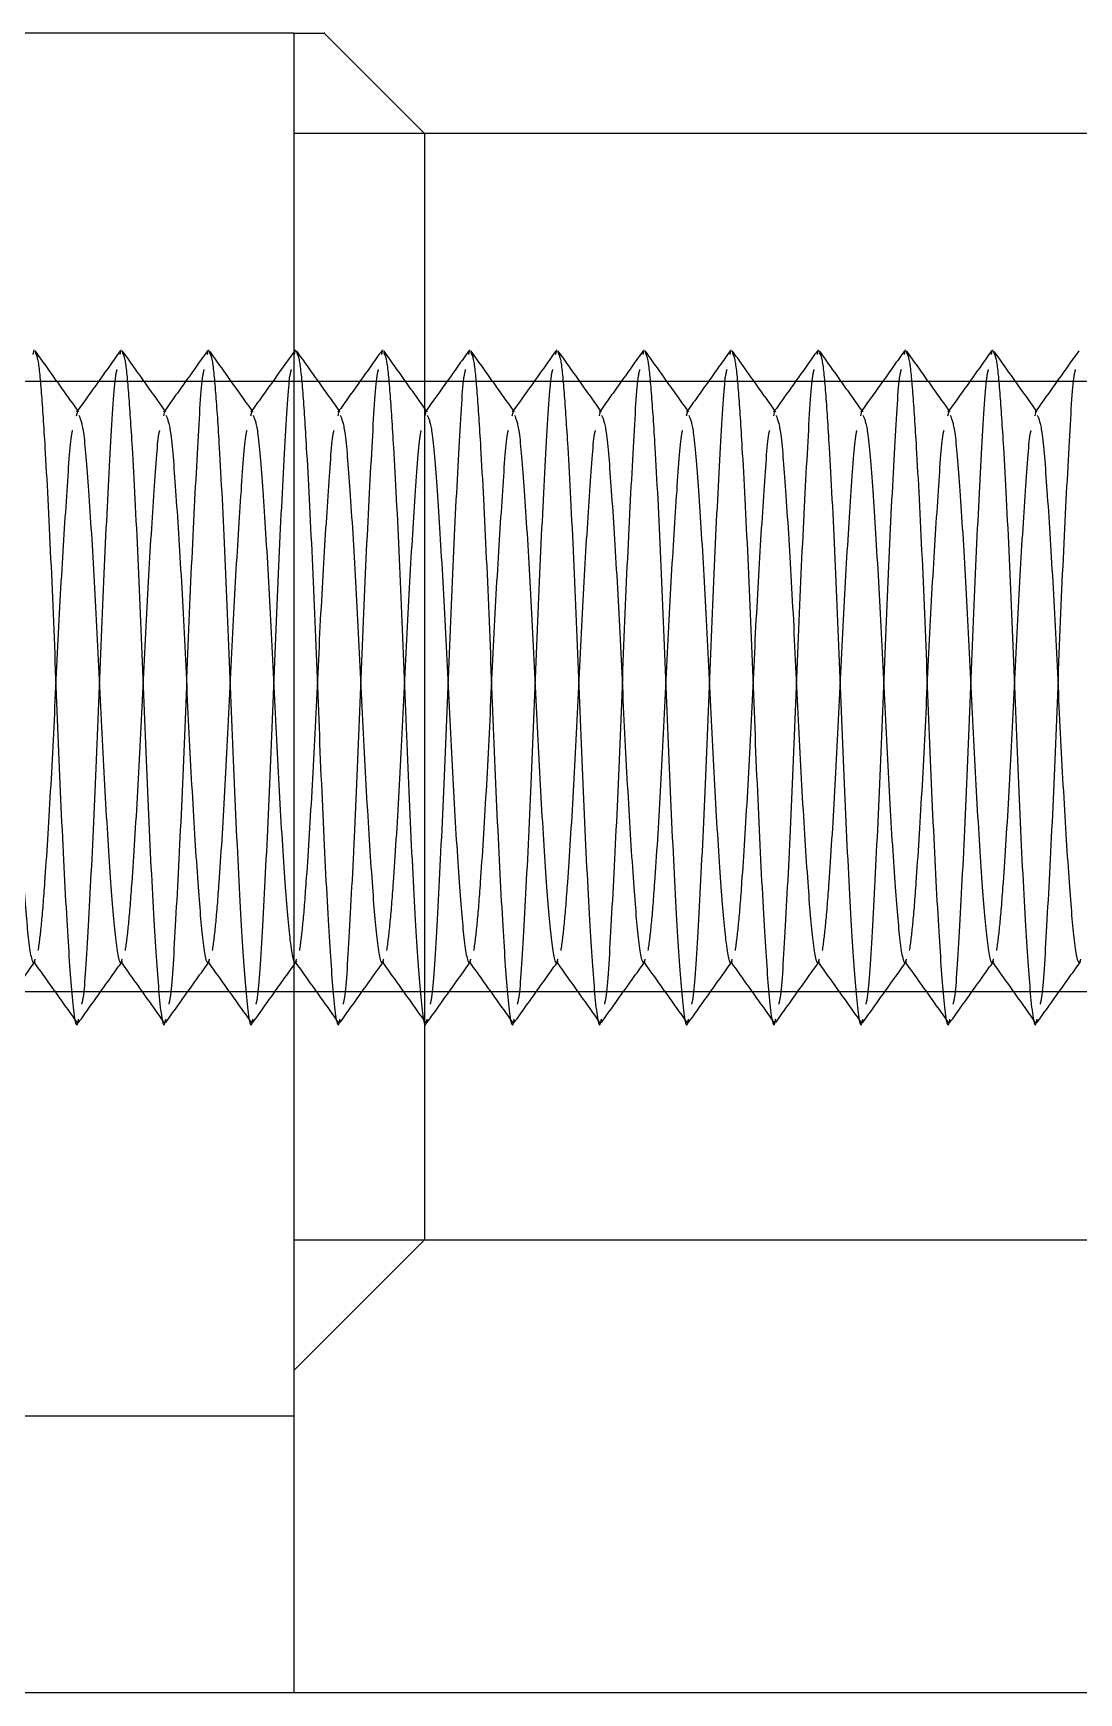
# Model space of a CAD drawing. Header units: metres. Extents: x 0 to 21025, y 0 to 14850.
# Drawn here: x 2920.56 to 2944.56, y 9336.15 to 9374.25 of the extents above; entities that cross this region are included whole.
import ezdxf

# ---------------------------------------------------------------- set-up
doc = ezdxf.new("R2010")
doc.units = ezdxf.units.M
doc.header["$LTSCALE"] = 25
doc.linetypes.add('HIDDEN2', pattern=[4.7625, 3.175, -1.5875])
doc.layers.add('SL4', color=4, linetype='Continuous')
doc.layers.add('ST1', color=7, linetype='HIDDEN2')

msp = doc.modelspace()

# ---------------------------------------------------------------- linework, layer by layer
at = {"layer": 'SL4'}
for p, q in [((2926.543, 9374.249), (2920.193, 9374.249)), ((2926.543, 9374.249), (2926.543, 9342.499)), ((2929.543, 9371.949), (2927.243, 9374.249)), ((2950.543, 9371.949), (2929.543, 9371.949)), ((2929.543, 9371.949), (2929.543, 9346.549)), ((2926.564, 9366.957), (2926.543, 9366.927)), ((2926.543, 9352.848), (2926.588, 9352.911)), ((2926.543, 9343.549), (2929.543, 9346.549)), ((2929.543, 9346.549), (2950.543, 9346.549)), ((2926.543, 9342.499), (2920.193, 9342.499)), ((2926.543, 9342.499), (2926.543, 9336.149)), ((3543.761, 9336.149), (2593.759, 9336.149))]:
    msp.add_line(p, q, dxfattribs=at)
msp.add_open_spline([(2926.543, 9374.249), (2926.727, 9374.249), (2927.1, 9374.249), (2927.301, 9374.249), (2927.241, 9374.249), (2927.24, 9374.249)], degree=3, knots=[0, 0, 0, 0, 0.490595, 0.990835, 1, 1, 1, 1], dxfattribs=at)
at = {"layer": 'ST1'}
for p, q in [((2929.543, 9371.949), (2926.543, 9371.949)), ((2929.543, 9371.949), (2926.543, 9371.949)), ((2920.564, 9366.869), (2920.587, 9366.976)), ((2922.564, 9366.869), (2922.587, 9366.976)), ((2924.564, 9366.869), (2924.587, 9366.976)), ((2926.564, 9366.869), (2926.587, 9366.976)), ((2928.564, 9366.869), (2928.587, 9366.976)), ((2930.564, 9366.869), (2930.587, 9366.976)), ((2932.564, 9366.869), (2932.587, 9366.976)), ((2934.564, 9366.869), (2934.587, 9366.976)), ((2936.564, 9366.869), (2936.587, 9366.976)), ((2938.564, 9366.869), (2938.587, 9366.976)), ((2940.564, 9366.869), (2940.587, 9366.976)), ((2942.564, 9366.869), (2942.587, 9366.976)), ((2926.543, 9366.249), (2920.193, 9366.249)), ((2951.543, 9366.249), (2926.543, 9366.249)), ((2921.561, 9365.468), (2921.587, 9365.57)), ((2923.561, 9365.468), (2923.587, 9365.57)), ((2925.561, 9365.468), (2925.587, 9365.57)), ((2927.561, 9365.468), (2927.587, 9365.57)), ((2929.561, 9365.468), (2929.587, 9365.57)), ((2931.561, 9365.468), (2931.587, 9365.57)), ((2933.561, 9365.468), (2933.587, 9365.57)), ((2935.561, 9365.468), (2935.587, 9365.57)), ((2937.561, 9365.468), (2937.587, 9365.57)), ((2939.561, 9365.468), (2939.587, 9365.57)), ((2941.561, 9365.468), (2941.587, 9365.57)), ((2943.561, 9365.468), (2943.587, 9365.57)), ((2926.588, 9352.911), (2926.612, 9352.944)), ((2920.193, 9352.249), (2926.543, 9352.249)), ((2926.543, 9352.249), (2951.543, 9352.249)), ((2926.543, 9346.549), (2929.543, 9346.549)), ((2926.543, 9346.549), (2929.543, 9346.549))]:
    msp.add_line(p, q, dxfattribs=at)
for points, knots in [([(2921.612, 9365.553), (2921.445, 9365.787), (2921.11, 9366.256), (2920.776, 9366.726), (2920.609, 9366.96)], [0, 0, 0, 0, 0.499958, 1, 1, 1, 1]), ([(2920.609, 9366.917), (2920.628, 9366.883), (2920.678, 9366.794), (2920.75, 9366.066), (2920.844, 9364.612), (2920.967, 9362.285), (2921.087, 9359.248), (2921.208, 9356.215), (2921.344, 9353.627), (2921.457, 9351.994), (2921.551, 9351.321), (2921.6, 9351.578), (2921.607, 9351.612)], [0, 0, 0, 0, 0.055573, 0.142553, 0.229074, 0.356478, 0.480628, 0.604778, 0.732181, 0.854555, 0.980855, 1, 1, 1, 1]), ([(2922.564, 9366.957), (2922.397, 9366.722), (2922.062, 9366.252), (2921.727, 9365.783), (2921.559, 9365.548)], [0, 0, 0, 0, 0.5000892, 1, 1, 1, 1]), ([(2923.612, 9365.553), (2923.445, 9365.787), (2923.11, 9366.256), (2922.776, 9366.726), (2922.609, 9366.96)], [0, 0, 0, 0, 0.499958, 1, 1, 1, 1]), ([(2922.609, 9366.917), (2922.628, 9366.883), (2922.678, 9366.794), (2922.75, 9366.066), (2922.844, 9364.612), (2922.967, 9362.285), (2923.087, 9359.248), (2923.208, 9356.215), (2923.344, 9353.627), (2923.457, 9351.994), (2923.551, 9351.321), (2923.6, 9351.578), (2923.607, 9351.612)], [0, 0, 0, 0, 0.055573, 0.142553, 0.229074, 0.356478, 0.480628, 0.604778, 0.732181, 0.854555, 0.980855, 1, 1, 1, 1]), ([(2924.564, 9366.957), (2924.397, 9366.722), (2924.062, 9366.252), (2923.727, 9365.783), (2923.559, 9365.548)], [0, 0, 0, 0, 0.500089, 1, 1, 1, 1]), ([(2925.612, 9365.553), (2925.445, 9365.787), (2925.11, 9366.256), (2924.776, 9366.726), (2924.609, 9366.96)], [0, 0, 0, 0, 0.4999583, 1, 1, 1, 1]), ([(2924.609, 9366.917), (2924.628, 9366.883), (2924.678, 9366.794), (2924.75, 9366.066), (2924.844, 9364.612), (2924.967, 9362.285), (2925.087, 9359.248), (2925.208, 9356.215), (2925.344, 9353.627), (2925.457, 9351.994), (2925.551, 9351.321), (2925.6, 9351.578), (2925.607, 9351.612)], [0, 0, 0, 0, 0.055573, 0.142553, 0.229074, 0.356478, 0.480628, 0.604778, 0.732181, 0.854555, 0.980855, 1, 1, 1, 1]), ([(2926.543, 9366.927), (2926.383, 9366.702), (2926.055, 9366.242), (2925.727, 9365.783), (2925.559, 9365.548)], [0, 0, 0, 0, 0.489208, 1, 1, 1, 1]), ([(2927.612, 9365.553), (2927.445, 9365.787), (2927.11, 9366.256), (2926.776, 9366.726), (2926.609, 9366.96)], [0, 0, 0, 0, 0.4999583, 1, 1, 1, 1]), ([(2926.609, 9366.917), (2926.628, 9366.883), (2926.678, 9366.794), (2926.75, 9366.066), (2926.844, 9364.612), (2926.967, 9362.285), (2927.087, 9359.248), (2927.208, 9356.215), (2927.344, 9353.627), (2927.457, 9351.994), (2927.551, 9351.321), (2927.6, 9351.578), (2927.607, 9351.612)], [0, 0, 0, 0, 0.055573, 0.142553, 0.229074, 0.356478, 0.480628, 0.604778, 0.732181, 0.854555, 0.980855, 1, 1, 1, 1]), ([(2928.564, 9366.957), (2928.397, 9366.722), (2928.062, 9366.252), (2927.727, 9365.783), (2927.559, 9365.548)], [0, 0, 0, 0, 0.500089, 1, 1, 1, 1]), ([(2929.612, 9365.553), (2929.445, 9365.787), (2929.11, 9366.256), (2928.776, 9366.726), (2928.609, 9366.96)], [0, 0, 0, 0, 0.4999583, 1, 1, 1, 1]), ([(2928.609, 9366.917), (2928.628, 9366.883), (2928.678, 9366.794), (2928.75, 9366.066), (2928.844, 9364.612), (2928.967, 9362.285), (2929.087, 9359.248), (2929.208, 9356.215), (2929.344, 9353.627), (2929.457, 9351.994), (2929.551, 9351.321), (2929.6, 9351.578), (2929.607, 9351.612)], [0, 0, 0, 0, 0.055573, 0.142553, 0.229074, 0.356478, 0.480628, 0.604778, 0.732181, 0.854555, 0.980855, 1, 1, 1, 1]), ([(2930.564, 9366.957), (2930.397, 9366.722), (2930.062, 9366.252), (2929.727, 9365.783), (2929.559, 9365.548)], [0, 0, 0, 0, 0.500089, 1, 1, 1, 1]), ([(2931.612, 9365.553), (2931.445, 9365.787), (2931.11, 9366.256), (2930.776, 9366.726), (2930.609, 9366.96)], [0, 0, 0, 0, 0.499958, 1, 1, 1, 1]), ([(2930.609, 9366.917), (2930.628, 9366.883), (2930.678, 9366.794), (2930.75, 9366.066), (2930.844, 9364.612), (2930.967, 9362.285), (2931.087, 9359.248), (2931.208, 9356.215), (2931.344, 9353.627), (2931.457, 9351.994), (2931.551, 9351.321), (2931.6, 9351.578), (2931.607, 9351.612)], [0, 0, 0, 0, 0.055573, 0.142553, 0.229074, 0.356478, 0.480628, 0.604778, 0.732181, 0.854555, 0.980855, 1, 1, 1, 1]), ([(2932.564, 9366.957), (2932.397, 9366.722), (2932.062, 9366.252), (2931.727, 9365.783), (2931.559, 9365.548)], [0, 0, 0, 0, 0.5000892, 1, 1, 1, 1]), ([(2933.612, 9365.553), (2933.445, 9365.787), (2933.11, 9366.256), (2932.776, 9366.726), (2932.609, 9366.96)], [0, 0, 0, 0, 0.4999583, 1, 1, 1, 1]), ([(2932.609, 9366.917), (2932.628, 9366.883), (2932.678, 9366.794), (2932.75, 9366.066), (2932.844, 9364.612), (2932.967, 9362.285), (2933.087, 9359.248), (2933.208, 9356.215), (2933.344, 9353.627), (2933.457, 9351.994), (2933.551, 9351.321), (2933.6, 9351.578), (2933.607, 9351.612)], [0, 0, 0, 0, 0.055573, 0.142553, 0.229074, 0.356478, 0.480628, 0.604778, 0.732181, 0.854555, 0.980855, 1, 1, 1, 1]), ([(2934.564, 9366.957), (2934.397, 9366.722), (2934.062, 9366.252), (2933.727, 9365.783), (2933.559, 9365.548)], [0, 0, 0, 0, 0.500089, 1, 1, 1, 1]), ([(2935.612, 9365.553), (2935.445, 9365.787), (2935.11, 9366.256), (2934.776, 9366.726), (2934.609, 9366.96)], [0, 0, 0, 0, 0.499958, 1, 1, 1, 1]), ([(2934.609, 9366.917), (2934.628, 9366.883), (2934.678, 9366.794), (2934.75, 9366.066), (2934.844, 9364.612), (2934.967, 9362.285), (2935.087, 9359.248), (2935.208, 9356.215), (2935.344, 9353.627), (2935.457, 9351.994), (2935.551, 9351.321), (2935.6, 9351.578), (2935.607, 9351.612)], [0, 0, 0, 0, 0.055573, 0.142553, 0.229074, 0.356478, 0.480628, 0.604778, 0.732181, 0.854555, 0.980855, 1, 1, 1, 1]), ([(2936.564, 9366.957), (2936.397, 9366.722), (2936.062, 9366.252), (2935.727, 9365.783), (2935.559, 9365.548)], [0, 0, 0, 0, 0.5000892, 1, 1, 1, 1]), ([(2937.612, 9365.553), (2937.445, 9365.787), (2937.11, 9366.256), (2936.776, 9366.726), (2936.609, 9366.96)], [0, 0, 0, 0, 0.499958, 1, 1, 1, 1]), ([(2936.609, 9366.917), (2936.628, 9366.883), (2936.678, 9366.794), (2936.75, 9366.066), (2936.844, 9364.612), (2936.967, 9362.285), (2937.087, 9359.248), (2937.208, 9356.215), (2937.344, 9353.627), (2937.457, 9351.994), (2937.551, 9351.321), (2937.6, 9351.578), (2937.607, 9351.612)], [0, 0, 0, 0, 0.055573, 0.142553, 0.229074, 0.356478, 0.480628, 0.604778, 0.732181, 0.854555, 0.980855, 1, 1, 1, 1]), ([(2938.564, 9366.957), (2938.397, 9366.722), (2938.062, 9366.252), (2937.727, 9365.783), (2937.559, 9365.548)], [0, 0, 0, 0, 0.5000892, 1, 1, 1, 1]), ([(2939.612, 9365.553), (2939.445, 9365.787), (2939.11, 9366.256), (2938.776, 9366.726), (2938.609, 9366.96)], [0, 0, 0, 0, 0.499958, 1, 1, 1, 1]), ([(2938.609, 9366.917), (2938.628, 9366.883), (2938.678, 9366.794), (2938.75, 9366.066), (2938.844, 9364.612), (2938.967, 9362.285), (2939.087, 9359.248), (2939.208, 9356.215), (2939.344, 9353.627), (2939.457, 9351.994), (2939.551, 9351.321), (2939.6, 9351.578), (2939.607, 9351.612)], [0, 0, 0, 0, 0.055573, 0.142553, 0.229074, 0.356478, 0.480628, 0.604778, 0.732181, 0.854555, 0.980855, 1, 1, 1, 1]), ([(2940.564, 9366.957), (2940.397, 9366.722), (2940.062, 9366.252), (2939.727, 9365.783), (2939.559, 9365.548)], [0, 0, 0, 0, 0.500089, 1, 1, 1, 1]), ([(2941.612, 9365.553), (2941.445, 9365.787), (2941.11, 9366.256), (2940.776, 9366.726), (2940.609, 9366.96)], [0, 0, 0, 0, 0.499958, 1, 1, 1, 1]), ([(2940.609, 9366.917), (2940.628, 9366.883), (2940.678, 9366.794), (2940.75, 9366.066), (2940.844, 9364.612), (2940.967, 9362.285), (2941.087, 9359.248), (2941.208, 9356.215), (2941.344, 9353.627), (2941.457, 9351.994), (2941.551, 9351.321), (2941.6, 9351.578), (2941.607, 9351.612)], [0, 0, 0, 0, 0.0555734, 0.1425526, 0.2290743, 0.3564777, 0.4806278, 0.604778, 0.7321813, 0.8545546, 0.980855, 1, 1, 1, 1]), ([(2942.564, 9366.957), (2942.397, 9366.722), (2942.062, 9366.252), (2941.727, 9365.783), (2941.559, 9365.548)], [0, 0, 0, 0, 0.500089, 1, 1, 1, 1]), ([(2943.612, 9365.553), (2943.445, 9365.787), (2943.11, 9366.256), (2942.776, 9366.726), (2942.609, 9366.96)], [0, 0, 0, 0, 0.499958, 1, 1, 1, 1]), ([(2942.609, 9366.917), (2942.628, 9366.883), (2942.678, 9366.794), (2942.75, 9366.066), (2942.844, 9364.612), (2942.967, 9362.285), (2943.087, 9359.248), (2943.208, 9356.215), (2943.344, 9353.627), (2943.457, 9351.994), (2943.551, 9351.321), (2943.6, 9351.578), (2943.607, 9351.612)], [0, 0, 0, 0, 0.0555734, 0.1425526, 0.2290743, 0.3564777, 0.4806278, 0.604778, 0.7321813, 0.8545546, 0.980855, 1, 1, 1, 1]), ([(2944.564, 9366.957), (2944.397, 9366.722), (2944.062, 9366.252), (2943.727, 9365.783), (2943.559, 9365.548)], [0, 0, 0, 0, 0.500089, 1, 1, 1, 1]), ([(2921.68, 9351.954), (2921.692, 9352), (2921.747, 9352.202), (2921.83, 9353.702), (2921.967, 9356.197), (2922.087, 9359.248), (2922.208, 9362.301), (2922.345, 9364.793), (2922.427, 9366.283), (2922.48, 9366.485), (2922.491, 9366.527)], [0, 0, 0, 0, 0.043096, 0.193298, 0.349673, 0.502056, 0.654439, 0.810815, 0.961016, 1, 1, 1, 1]), ([(2923.68, 9351.954), (2923.692, 9352), (2923.747, 9352.202), (2923.83, 9353.702), (2923.967, 9356.197), (2924.087, 9359.248), (2924.208, 9362.301), (2924.345, 9364.793), (2924.427, 9366.283), (2924.48, 9366.485), (2924.491, 9366.527)], [0, 0, 0, 0, 0.043096, 0.193298, 0.349673, 0.502056, 0.654439, 0.810815, 0.961016, 1, 1, 1, 1]), ([(2925.68, 9351.954), (2925.692, 9352), (2925.747, 9352.202), (2925.83, 9353.702), (2925.967, 9356.197), (2926.087, 9359.248), (2926.208, 9362.301), (2926.345, 9364.793), (2926.427, 9366.283), (2926.48, 9366.485), (2926.491, 9366.527)], [0, 0, 0, 0, 0.043096, 0.193298, 0.349673, 0.502056, 0.654439, 0.810815, 0.961016, 1, 1, 1, 1]), ([(2927.68, 9351.954), (2927.692, 9352), (2927.747, 9352.202), (2927.83, 9353.702), (2927.967, 9356.197), (2928.087, 9359.248), (2928.208, 9362.301), (2928.345, 9364.793), (2928.427, 9366.283), (2928.48, 9366.485), (2928.491, 9366.527)], [0, 0, 0, 0, 0.043096, 0.193298, 0.349673, 0.502056, 0.654439, 0.810815, 0.961016, 1, 1, 1, 1]), ([(2929.68, 9351.954), (2929.692, 9352), (2929.747, 9352.202), (2929.83, 9353.702), (2929.967, 9356.197), (2930.087, 9359.248), (2930.208, 9362.301), (2930.345, 9364.793), (2930.427, 9366.283), (2930.48, 9366.485), (2930.491, 9366.527)], [0, 0, 0, 0, 0.043096, 0.193298, 0.349673, 0.502056, 0.654439, 0.810815, 0.961016, 1, 1, 1, 1]), ([(2931.68, 9351.954), (2931.692, 9352), (2931.747, 9352.202), (2931.83, 9353.702), (2931.967, 9356.197), (2932.087, 9359.248), (2932.208, 9362.301), (2932.345, 9364.793), (2932.427, 9366.283), (2932.48, 9366.485), (2932.491, 9366.527)], [0, 0, 0, 0, 0.043096, 0.193298, 0.349673, 0.502056, 0.654439, 0.810815, 0.961016, 1, 1, 1, 1]), ([(2933.68, 9351.954), (2933.692, 9352), (2933.747, 9352.202), (2933.83, 9353.702), (2933.967, 9356.197), (2934.087, 9359.248), (2934.208, 9362.301), (2934.345, 9364.793), (2934.427, 9366.283), (2934.48, 9366.485), (2934.491, 9366.527)], [0, 0, 0, 0, 0.043096, 0.193298, 0.349673, 0.502056, 0.654439, 0.810815, 0.961016, 1, 1, 1, 1]), ([(2935.68, 9351.954), (2935.692, 9352), (2935.747, 9352.202), (2935.83, 9353.702), (2935.967, 9356.197), (2936.087, 9359.248), (2936.208, 9362.301), (2936.345, 9364.793), (2936.427, 9366.283), (2936.48, 9366.485), (2936.491, 9366.527)], [0, 0, 0, 0, 0.043096, 0.193298, 0.349673, 0.502056, 0.654439, 0.810815, 0.961016, 1, 1, 1, 1]), ([(2937.68, 9351.954), (2937.692, 9352), (2937.747, 9352.202), (2937.83, 9353.702), (2937.967, 9356.197), (2938.087, 9359.248), (2938.208, 9362.301), (2938.345, 9364.793), (2938.427, 9366.283), (2938.48, 9366.485), (2938.491, 9366.527)], [0, 0, 0, 0, 0.043096, 0.193298, 0.349673, 0.502056, 0.654439, 0.810815, 0.961016, 1, 1, 1, 1]), ([(2939.68, 9351.954), (2939.692, 9352), (2939.747, 9352.202), (2939.83, 9353.702), (2939.967, 9356.197), (2940.087, 9359.248), (2940.208, 9362.301), (2940.345, 9364.793), (2940.427, 9366.283), (2940.48, 9366.485), (2940.491, 9366.527)], [0, 0, 0, 0, 0.043096, 0.193298, 0.349673, 0.502056, 0.654439, 0.810815, 0.961016, 1, 1, 1, 1]), ([(2941.68, 9351.954), (2941.692, 9352), (2941.747, 9352.202), (2941.83, 9353.702), (2941.967, 9356.197), (2942.087, 9359.248), (2942.208, 9362.301), (2942.345, 9364.793), (2942.427, 9366.283), (2942.48, 9366.485), (2942.491, 9366.527)], [0, 0, 0, 0, 0.043096, 0.193298, 0.349673, 0.502056, 0.654439, 0.810815, 0.961016, 1, 1, 1, 1]), ([(2943.68, 9351.954), (2943.692, 9352), (2943.747, 9352.202), (2943.83, 9353.702), (2943.967, 9356.197), (2944.087, 9359.248), (2944.208, 9362.301), (2944.345, 9364.793), (2944.427, 9366.283), (2944.48, 9366.485), (2944.491, 9366.527)], [0, 0, 0, 0, 0.043096, 0.193298, 0.349673, 0.502056, 0.654439, 0.810815, 0.961016, 1, 1, 1, 1]), ([(2919.611, 9365.481), (2919.647, 9365.397), (2919.725, 9365.213), (2919.831, 9363.814), (2919.967, 9361.739), (2920.087, 9359.247), (2920.208, 9356.766), (2920.344, 9354.655), (2920.457, 9353.295), (2920.552, 9352.804), (2920.603, 9352.967), (2920.611, 9352.993)], [0, 0, 0, 0, 0.103426, 0.225711, 0.353032, 0.477096, 0.60116, 0.728481, 0.850766, 0.976983, 1, 1, 1, 1]), ([(2921.611, 9365.481), (2921.647, 9365.397), (2921.725, 9365.213), (2921.831, 9363.814), (2921.967, 9361.739), (2922.087, 9359.247), (2922.208, 9356.766), (2922.344, 9354.655), (2922.457, 9353.295), (2922.552, 9352.804), (2922.603, 9352.967), (2922.611, 9352.993)], [0, 0, 0, 0, 0.103426, 0.225711, 0.353032, 0.477096, 0.60116, 0.728481, 0.850766, 0.976983, 1, 1, 1, 1]), ([(2923.611, 9365.481), (2923.647, 9365.397), (2923.725, 9365.213), (2923.831, 9363.814), (2923.967, 9361.739), (2924.087, 9359.247), (2924.208, 9356.766), (2924.344, 9354.655), (2924.457, 9353.295), (2924.552, 9352.804), (2924.603, 9352.967), (2924.611, 9352.993)], [0, 0, 0, 0, 0.1034259, 0.2257113, 0.3530321, 0.4770962, 0.6011602, 0.728481, 0.8507664, 0.976983, 1, 1, 1, 1]), ([(2925.611, 9365.481), (2925.647, 9365.397), (2925.725, 9365.213), (2925.831, 9363.814), (2925.967, 9361.739), (2926.087, 9359.247), (2926.208, 9356.766), (2926.344, 9354.655), (2926.457, 9353.295), (2926.552, 9352.804), (2926.603, 9352.967), (2926.611, 9352.993)], [0, 0, 0, 0, 0.103426, 0.225711, 0.353032, 0.477096, 0.60116, 0.728481, 0.850766, 0.976983, 1, 1, 1, 1]), ([(2927.611, 9365.481), (2927.647, 9365.397), (2927.725, 9365.213), (2927.831, 9363.814), (2927.967, 9361.739), (2928.087, 9359.247), (2928.208, 9356.766), (2928.344, 9354.655), (2928.457, 9353.295), (2928.552, 9352.804), (2928.603, 9352.967), (2928.611, 9352.993)], [0, 0, 0, 0, 0.1034259, 0.2257113, 0.3530321, 0.4770962, 0.6011602, 0.728481, 0.8507664, 0.976983, 1, 1, 1, 1]), ([(2929.611, 9365.481), (2929.647, 9365.397), (2929.725, 9365.213), (2929.831, 9363.814), (2929.967, 9361.739), (2930.087, 9359.247), (2930.208, 9356.766), (2930.344, 9354.655), (2930.457, 9353.295), (2930.552, 9352.804), (2930.603, 9352.967), (2930.611, 9352.993)], [0, 0, 0, 0, 0.103426, 0.225711, 0.353032, 0.477096, 0.60116, 0.728481, 0.850766, 0.976983, 1, 1, 1, 1]), ([(2931.611, 9365.481), (2931.647, 9365.397), (2931.725, 9365.213), (2931.831, 9363.814), (2931.967, 9361.739), (2932.087, 9359.247), (2932.208, 9356.766), (2932.344, 9354.655), (2932.457, 9353.295), (2932.552, 9352.804), (2932.603, 9352.967), (2932.611, 9352.993)], [0, 0, 0, 0, 0.103426, 0.225711, 0.353032, 0.477096, 0.60116, 0.728481, 0.850766, 0.976983, 1, 1, 1, 1]), ([(2933.611, 9365.481), (2933.647, 9365.397), (2933.725, 9365.213), (2933.831, 9363.814), (2933.967, 9361.739), (2934.087, 9359.247), (2934.208, 9356.766), (2934.344, 9354.655), (2934.457, 9353.295), (2934.552, 9352.804), (2934.603, 9352.967), (2934.611, 9352.993)], [0, 0, 0, 0, 0.103426, 0.225711, 0.353032, 0.477096, 0.60116, 0.728481, 0.850766, 0.976983, 1, 1, 1, 1]), ([(2935.611, 9365.481), (2935.647, 9365.397), (2935.725, 9365.213), (2935.831, 9363.814), (2935.967, 9361.739), (2936.087, 9359.247), (2936.208, 9356.766), (2936.344, 9354.655), (2936.457, 9353.295), (2936.552, 9352.804), (2936.603, 9352.967), (2936.611, 9352.993)], [0, 0, 0, 0, 0.103426, 0.225711, 0.353032, 0.477096, 0.60116, 0.728481, 0.850766, 0.976983, 1, 1, 1, 1]), ([(2937.611, 9365.481), (2937.647, 9365.397), (2937.725, 9365.213), (2937.831, 9363.814), (2937.967, 9361.739), (2938.087, 9359.247), (2938.208, 9356.766), (2938.344, 9354.655), (2938.457, 9353.295), (2938.552, 9352.804), (2938.603, 9352.967), (2938.611, 9352.993)], [0, 0, 0, 0, 0.103426, 0.225711, 0.353032, 0.477096, 0.60116, 0.728481, 0.850766, 0.976983, 1, 1, 1, 1]), ([(2939.611, 9365.481), (2939.647, 9365.397), (2939.725, 9365.213), (2939.831, 9363.814), (2939.967, 9361.739), (2940.087, 9359.247), (2940.208, 9356.766), (2940.344, 9354.655), (2940.457, 9353.295), (2940.552, 9352.804), (2940.603, 9352.967), (2940.611, 9352.993)], [0, 0, 0, 0, 0.103426, 0.225711, 0.353032, 0.477096, 0.60116, 0.728481, 0.850766, 0.976983, 1, 1, 1, 1]), ([(2941.611, 9365.481), (2941.647, 9365.397), (2941.725, 9365.213), (2941.831, 9363.814), (2941.967, 9361.739), (2942.087, 9359.247), (2942.208, 9356.766), (2942.344, 9354.655), (2942.457, 9353.295), (2942.552, 9352.804), (2942.603, 9352.967), (2942.611, 9352.993)], [0, 0, 0, 0, 0.103426, 0.225711, 0.353032, 0.477096, 0.60116, 0.728481, 0.850766, 0.976983, 1, 1, 1, 1]), ([(2943.611, 9365.481), (2943.647, 9365.397), (2943.725, 9365.213), (2943.831, 9363.814), (2943.967, 9361.739), (2944.087, 9359.247), (2944.208, 9356.766), (2944.344, 9354.655), (2944.457, 9353.295), (2944.552, 9352.804), (2944.603, 9352.967), (2944.611, 9352.993)], [0, 0, 0, 0, 0.103426, 0.225711, 0.353032, 0.477096, 0.60116, 0.728481, 0.850766, 0.976983, 1, 1, 1, 1]), ([(2920.682, 9353.189), (2920.707, 9353.371), (2920.757, 9353.738), (2920.847, 9354.915), (2920.967, 9356.763), (2921.087, 9359.245), (2921.208, 9361.75), (2921.345, 9363.77), (2921.421, 9364.953), (2921.467, 9365.114), (2921.472, 9365.13)], [0, 0, 0, 0, 0.098651, 0.197725, 0.357803, 0.513786, 0.669769, 0.829847, 0.983594, 1, 1, 1, 1]), ([(2922.682, 9353.189), (2922.707, 9353.371), (2922.757, 9353.738), (2922.847, 9354.915), (2922.967, 9356.763), (2923.087, 9359.245), (2923.208, 9361.75), (2923.345, 9363.77), (2923.421, 9364.953), (2923.467, 9365.114), (2923.472, 9365.13)], [0, 0, 0, 0, 0.098651, 0.197725, 0.357803, 0.513786, 0.669769, 0.829847, 0.983594, 1, 1, 1, 1]), ([(2924.682, 9353.189), (2924.707, 9353.371), (2924.757, 9353.738), (2924.847, 9354.915), (2924.967, 9356.763), (2925.087, 9359.245), (2925.208, 9361.75), (2925.345, 9363.77), (2925.421, 9364.953), (2925.467, 9365.114), (2925.472, 9365.13)], [0, 0, 0, 0, 0.098651, 0.197725, 0.357803, 0.513786, 0.669769, 0.829847, 0.983594, 1, 1, 1, 1]), ([(2926.682, 9353.189), (2926.707, 9353.371), (2926.757, 9353.738), (2926.847, 9354.915), (2926.967, 9356.763), (2927.087, 9359.245), (2927.208, 9361.75), (2927.345, 9363.77), (2927.421, 9364.953), (2927.467, 9365.114), (2927.472, 9365.13)], [0, 0, 0, 0, 0.098651, 0.197725, 0.357803, 0.513786, 0.669769, 0.829847, 0.983594, 1, 1, 1, 1]), ([(2928.682, 9353.189), (2928.707, 9353.371), (2928.757, 9353.738), (2928.847, 9354.915), (2928.967, 9356.763), (2929.087, 9359.245), (2929.208, 9361.75), (2929.345, 9363.77), (2929.421, 9364.953), (2929.467, 9365.114), (2929.472, 9365.13)], [0, 0, 0, 0, 0.098651, 0.197725, 0.357803, 0.513786, 0.669769, 0.829847, 0.983594, 1, 1, 1, 1]), ([(2930.682, 9353.189), (2930.707, 9353.371), (2930.757, 9353.738), (2930.847, 9354.915), (2930.967, 9356.763), (2931.087, 9359.245), (2931.208, 9361.75), (2931.345, 9363.77), (2931.421, 9364.953), (2931.467, 9365.114), (2931.472, 9365.13)], [0, 0, 0, 0, 0.098651, 0.197725, 0.357803, 0.513786, 0.669769, 0.829847, 0.983594, 1, 1, 1, 1]), ([(2932.682, 9353.189), (2932.707, 9353.371), (2932.757, 9353.738), (2932.847, 9354.915), (2932.967, 9356.763), (2933.087, 9359.245), (2933.208, 9361.75), (2933.345, 9363.77), (2933.421, 9364.953), (2933.467, 9365.114), (2933.472, 9365.13)], [0, 0, 0, 0, 0.098651, 0.197725, 0.357803, 0.513786, 0.669769, 0.829847, 0.983594, 1, 1, 1, 1]), ([(2934.682, 9353.189), (2934.707, 9353.371), (2934.757, 9353.738), (2934.847, 9354.915), (2934.967, 9356.763), (2935.087, 9359.245), (2935.208, 9361.75), (2935.345, 9363.77), (2935.421, 9364.953), (2935.467, 9365.114), (2935.472, 9365.13)], [0, 0, 0, 0, 0.098651, 0.197725, 0.357803, 0.513786, 0.669769, 0.829847, 0.983594, 1, 1, 1, 1]), ([(2936.682, 9353.189), (2936.707, 9353.371), (2936.757, 9353.738), (2936.847, 9354.915), (2936.967, 9356.763), (2937.087, 9359.245), (2937.208, 9361.75), (2937.345, 9363.77), (2937.421, 9364.953), (2937.467, 9365.114), (2937.472, 9365.13)], [0, 0, 0, 0, 0.098651, 0.197725, 0.357803, 0.513786, 0.669769, 0.829847, 0.983594, 1, 1, 1, 1]), ([(2938.682, 9353.189), (2938.707, 9353.371), (2938.757, 9353.738), (2938.847, 9354.915), (2938.967, 9356.763), (2939.087, 9359.245), (2939.208, 9361.75), (2939.345, 9363.77), (2939.421, 9364.953), (2939.467, 9365.114), (2939.472, 9365.13)], [0, 0, 0, 0, 0.098651, 0.197725, 0.357803, 0.513786, 0.669769, 0.829847, 0.983594, 1, 1, 1, 1]), ([(2940.682, 9353.189), (2940.707, 9353.371), (2940.757, 9353.738), (2940.847, 9354.915), (2940.967, 9356.763), (2941.087, 9359.245), (2941.208, 9361.75), (2941.345, 9363.77), (2941.421, 9364.953), (2941.467, 9365.114), (2941.472, 9365.13)], [0, 0, 0, 0, 0.098651, 0.197725, 0.357803, 0.513786, 0.669769, 0.829847, 0.983594, 1, 1, 1, 1]), ([(2942.682, 9353.189), (2942.707, 9353.371), (2942.757, 9353.738), (2942.847, 9354.915), (2942.967, 9356.763), (2943.087, 9359.245), (2943.208, 9361.75), (2943.345, 9363.77), (2943.421, 9364.953), (2943.467, 9365.114), (2943.472, 9365.13)], [0, 0, 0, 0, 0.098651, 0.197725, 0.357803, 0.513786, 0.669769, 0.829847, 0.983594, 1, 1, 1, 1]), ([(2919.607, 9351.535), (2919.775, 9351.77), (2920.109, 9352.24), (2920.445, 9352.71), (2920.612, 9352.944)], [0, 0, 0, 0, 0.500092, 1, 1, 1, 1]), ([(2920.572, 9352.934), (2920.739, 9352.699), (2921.074, 9352.23), (2921.408, 9351.761), (2921.575, 9351.526)], [0, 0, 0, 0, 0.499967, 1, 1, 1, 1]), ([(2921.607, 9351.535), (2921.775, 9351.77), (2922.109, 9352.24), (2922.445, 9352.71), (2922.612, 9352.944)], [0, 0, 0, 0, 0.500092, 1, 1, 1, 1]), ([(2922.572, 9352.934), (2922.739, 9352.699), (2923.074, 9352.23), (2923.408, 9351.761), (2923.575, 9351.526)], [0, 0, 0, 0, 0.4999673, 1, 1, 1, 1]), ([(2923.607, 9351.535), (2923.775, 9351.77), (2924.109, 9352.24), (2924.445, 9352.71), (2924.612, 9352.944)], [0, 0, 0, 0, 0.500092, 1, 1, 1, 1]), ([(2924.572, 9352.934), (2924.739, 9352.699), (2925.074, 9352.23), (2925.408, 9351.761), (2925.575, 9351.526)], [0, 0, 0, 0, 0.499967, 1, 1, 1, 1]), ([(2925.607, 9351.535), (2925.775, 9351.77), (2926.086, 9352.207), (2926.398, 9352.645), (2926.543, 9352.848)], [0, 0, 0, 0, 0.537018, 1, 1, 1, 1]), ([(2926.572, 9352.934), (2926.739, 9352.699), (2927.074, 9352.23), (2927.408, 9351.761), (2927.575, 9351.526)], [0, 0, 0, 0, 0.4999673, 1, 1, 1, 1]), ([(2927.607, 9351.535), (2927.775, 9351.77), (2928.109, 9352.24), (2928.445, 9352.71), (2928.612, 9352.944)], [0, 0, 0, 0, 0.500092, 1, 1, 1, 1]), ([(2928.572, 9352.934), (2928.739, 9352.699), (2929.074, 9352.23), (2929.408, 9351.761), (2929.575, 9351.526)], [0, 0, 0, 0, 0.499967, 1, 1, 1, 1]), ([(2929.607, 9351.535), (2929.775, 9351.77), (2930.109, 9352.24), (2930.445, 9352.71), (2930.612, 9352.944)], [0, 0, 0, 0, 0.500092, 1, 1, 1, 1]), ([(2930.572, 9352.934), (2930.739, 9352.699), (2931.074, 9352.23), (2931.408, 9351.761), (2931.575, 9351.526)], [0, 0, 0, 0, 0.4999673, 1, 1, 1, 1]), ([(2931.607, 9351.535), (2931.775, 9351.77), (2932.109, 9352.24), (2932.445, 9352.71), (2932.612, 9352.944)], [0, 0, 0, 0, 0.500092, 1, 1, 1, 1]), ([(2932.572, 9352.934), (2932.739, 9352.699), (2933.074, 9352.23), (2933.408, 9351.761), (2933.575, 9351.526)], [0, 0, 0, 0, 0.499967, 1, 1, 1, 1]), ([(2933.607, 9351.535), (2933.775, 9351.77), (2934.109, 9352.24), (2934.445, 9352.71), (2934.612, 9352.944)], [0, 0, 0, 0, 0.5000921, 1, 1, 1, 1]), ([(2934.572, 9352.934), (2934.739, 9352.699), (2935.074, 9352.23), (2935.408, 9351.761), (2935.575, 9351.526)], [0, 0, 0, 0, 0.4999673, 1, 1, 1, 1]), ([(2935.607, 9351.535), (2935.775, 9351.77), (2936.109, 9352.24), (2936.445, 9352.71), (2936.612, 9352.944)], [0, 0, 0, 0, 0.500092, 1, 1, 1, 1]), ([(2936.572, 9352.934), (2936.739, 9352.699), (2937.074, 9352.23), (2937.408, 9351.761), (2937.575, 9351.526)], [0, 0, 0, 0, 0.499967, 1, 1, 1, 1]), ([(2937.607, 9351.535), (2937.775, 9351.77), (2938.109, 9352.24), (2938.445, 9352.71), (2938.612, 9352.944)], [0, 0, 0, 0, 0.500092, 1, 1, 1, 1]), ([(2938.572, 9352.934), (2938.739, 9352.699), (2939.074, 9352.23), (2939.408, 9351.761), (2939.575, 9351.526)], [0, 0, 0, 0, 0.4999673, 1, 1, 1, 1]), ([(2939.607, 9351.535), (2939.775, 9351.77), (2940.109, 9352.24), (2940.445, 9352.71), (2940.612, 9352.944)], [0, 0, 0, 0, 0.5000921, 1, 1, 1, 1]), ([(2940.572, 9352.934), (2940.739, 9352.699), (2941.074, 9352.23), (2941.408, 9351.761), (2941.575, 9351.526)], [0, 0, 0, 0, 0.499967, 1, 1, 1, 1]), ([(2941.607, 9351.535), (2941.775, 9351.77), (2942.109, 9352.24), (2942.445, 9352.71), (2942.612, 9352.944)], [0, 0, 0, 0, 0.5000921, 1, 1, 1, 1]), ([(2942.572, 9352.934), (2942.739, 9352.699), (2943.074, 9352.23), (2943.408, 9351.761), (2943.575, 9351.526)], [0, 0, 0, 0, 0.499967, 1, 1, 1, 1]), ([(2943.607, 9351.535), (2943.775, 9351.77), (2944.109, 9352.24), (2944.445, 9352.71), (2944.612, 9352.944)], [0, 0, 0, 0, 0.500092, 1, 1, 1, 1])]:
    msp.add_open_spline(points, degree=3, knots=knots, dxfattribs=at)

doc.saveas('drawing.dxf')
